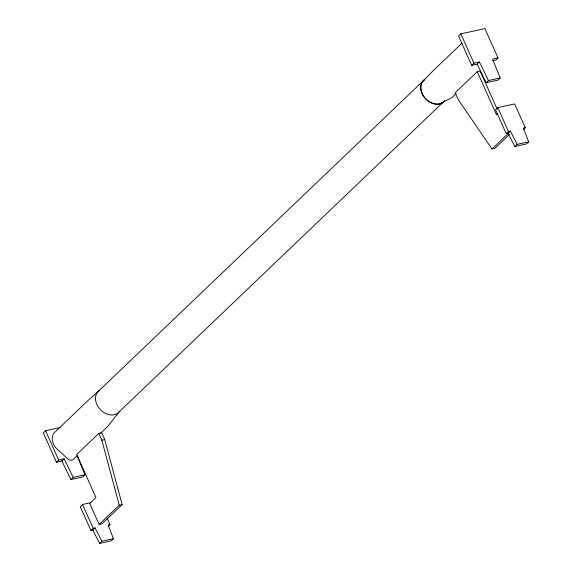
<?xml version="1.0" encoding="UTF-8"?>
<svg xmlns="http://www.w3.org/2000/svg" width="572" height="572" viewBox="0 0 572 572"><rect width="100%" height="100%" fill="white"/><g stroke="black" fill="none" stroke-linecap="round" stroke-linejoin="round"><path stroke-width="0.86" d="M444.501 100.929L119.255 411.761L107.715 426.483L100.665 433.226M422.994 81.131L433.24 70.656L462.083 43.093M60.182 427.527L45.567 430.73L43.308 432.89L56.421 462.212L61.89 461.018L64.157 458.851L73.195 477.391L70.928 479.55L61.89 461.018M492.621 60.768L495.745 60.089L498.012 57.922L484.892 28.6L460.825 33.862L458.558 36.029L471.678 65.351L477.148 64.157L479.415 61.99L488.445 80.53L486.186 82.69L477.148 64.157M422.894 81.16L97.648 391.992L88.074 400.457L54.111 432.918A12.877 9.838 46.3 0 0 57.236 449.156L67.768 458.851A4.676 3.575 46.3 0 0 73.745 458.951L76.948 455.884M56.421 462.212L58.687 460.045L64.157 458.851M471.678 65.351L473.938 63.185L479.415 61.99M98.792 433.383L76.705 454.483L95.967 497.526L89.74 503.482L99.113 524.445L102.002 523.809L122.136 504.576L104.726 439.568L101.673 432.747L98.792 433.383L101.837 440.204L119.248 505.205L99.113 524.445M497.211 109.231L480.137 71.057L477.248 71.686L455.169 92.786L458.222 99.607L491.977 148.985L494.866 148.348L509.337 134.52M456.084 93.629L451.78 97.698L439.561 103.904M77.284 455.977L84.963 474.81L82.697 476.976L70.928 479.55M498.012 57.922L492.542 59.116L500.221 77.949L497.955 80.116L486.186 82.69M90.941 502.631L82.518 504.475L80.259 506.635L90.927 530.487L92.814 530.08L95.081 527.913L101.859 541.234L99.592 543.4L92.814 530.08M523.594 129.401L525.296 127.778L514.628 103.925L497.783 107.608L495.524 109.774L506.191 133.626L508.072 133.212L510.338 131.052L517.109 144.373L514.85 146.539L508.072 133.212M497.754 113.542L496.503 114.729L477.248 71.686M90.927 530.487L93.193 528.328L95.081 527.913M506.191 133.626L508.458 131.46L510.338 131.052M491.977 148.985L508.966 132.747M108.33 526.261L110.031 524.638L107.186 518.282M110.031 524.638L108.151 525.053L113.442 538.702L111.175 540.869L99.592 543.4M525.296 127.778L523.409 128.192L528.692 141.842L526.433 144.001L514.85 146.539M488.445 80.53L500.221 77.949M517.109 144.373L528.692 141.842M101.837 440.204L104.726 439.568M77.363 457.629L78.929 457.285M73.195 477.391L84.963 474.81M119.248 505.205L122.136 504.576M101.859 541.234L113.442 538.702M497.783 107.608L508.458 131.46M460.825 33.862L473.938 63.185M82.518 504.475L93.193 528.328M45.567 430.73L58.687 460.045M444.601 100.901A14.665 11.211 46.3 0 1 425.833 98.913A14.665 11.211 46.3 0 1 424.167 79.973M443.951 101.53A14.665 11.211 46.3 0 1 424.989 98.134A14.665 11.211 46.3 0 1 424.753 79.487M119.255 411.761A14.665 11.211 46.3 0 1 100.1 409.366A14.665 11.211 46.3 0 1 99.507 390.326"/></g></svg>
